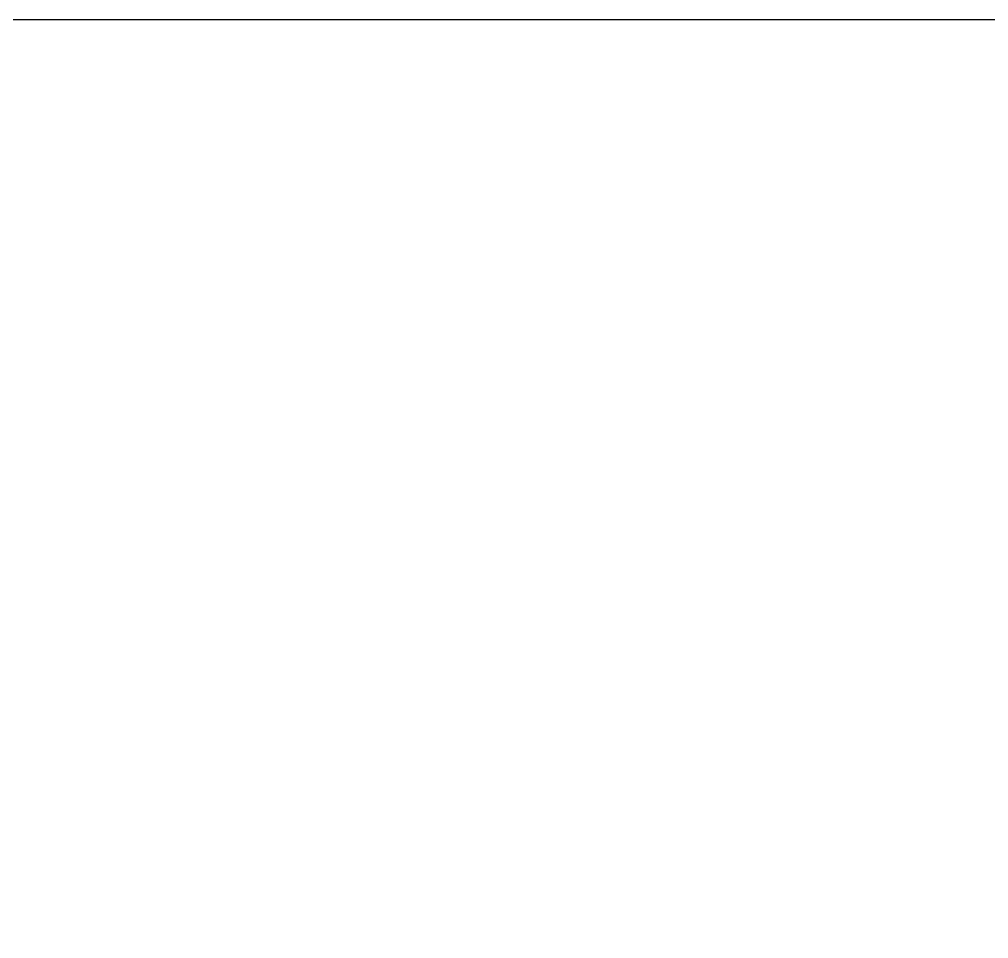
# Model space of a CAD drawing. Header units: millimetres. Extents: x -4391136 to -1798569, y -886572 to -291056.
# Drawn here: x -2112566.2 to -2112136.9, y -394352.7 to -393945.5 of the extents above; entities that cross this region are included whole.
import ezdxf

# ---------------------------------------------------------------- set-up
doc = ezdxf.new("R2010")
doc.units = ezdxf.units.MM
doc.linetypes.add('TA_GL_005.00000', pattern=[13.75, 5, -1.25, 1.25, -1.25, 5])
doc.layers.add('000 - 0_SYM_DWG_GRIDLINE_MAIN_COLOR_251', color=7, linetype='Continuous')
doc.styles.add('TA', font='', dxfattribs={"height": 4.5})
doc.styles.get('TA').set_extended_font_data('Cordia New')

# ---------------------------------------------------------------- blocks, each defined once
blk = doc.blocks.new('*U1514')
at = {"layer": '000 - 0_SYM_DWG_GRIDLINE_MAIN_COLOR_251', "color": 7, "linetype": 'ByBlock', "ltscale": 5}
blk.add_line((20, 0), (-622.8147, 0), dxfattribs=at)
at = {"color": 7, "style": 'TA', "flags": 1}
blk.add_attdef('LOCATION', (6, -6), '', height=4.5, rotation=270, dxfattribs=at)

msp = doc.modelspace()

# ---------------------------------------------------------------- block references
at = {"layer": '000 - 0_SYM_DWG_GRIDLINE_MAIN_COLOR_251', "color": 7, "linetype": 'TA_GL_005.00000', "xscale": 50, "yscale": 50, "zscale": 50, "rotation": 180}
msp.add_blockref('*U1514', (-2140684.76, -393945.5), dxfattribs=at)

doc.saveas('drawing.dxf')
